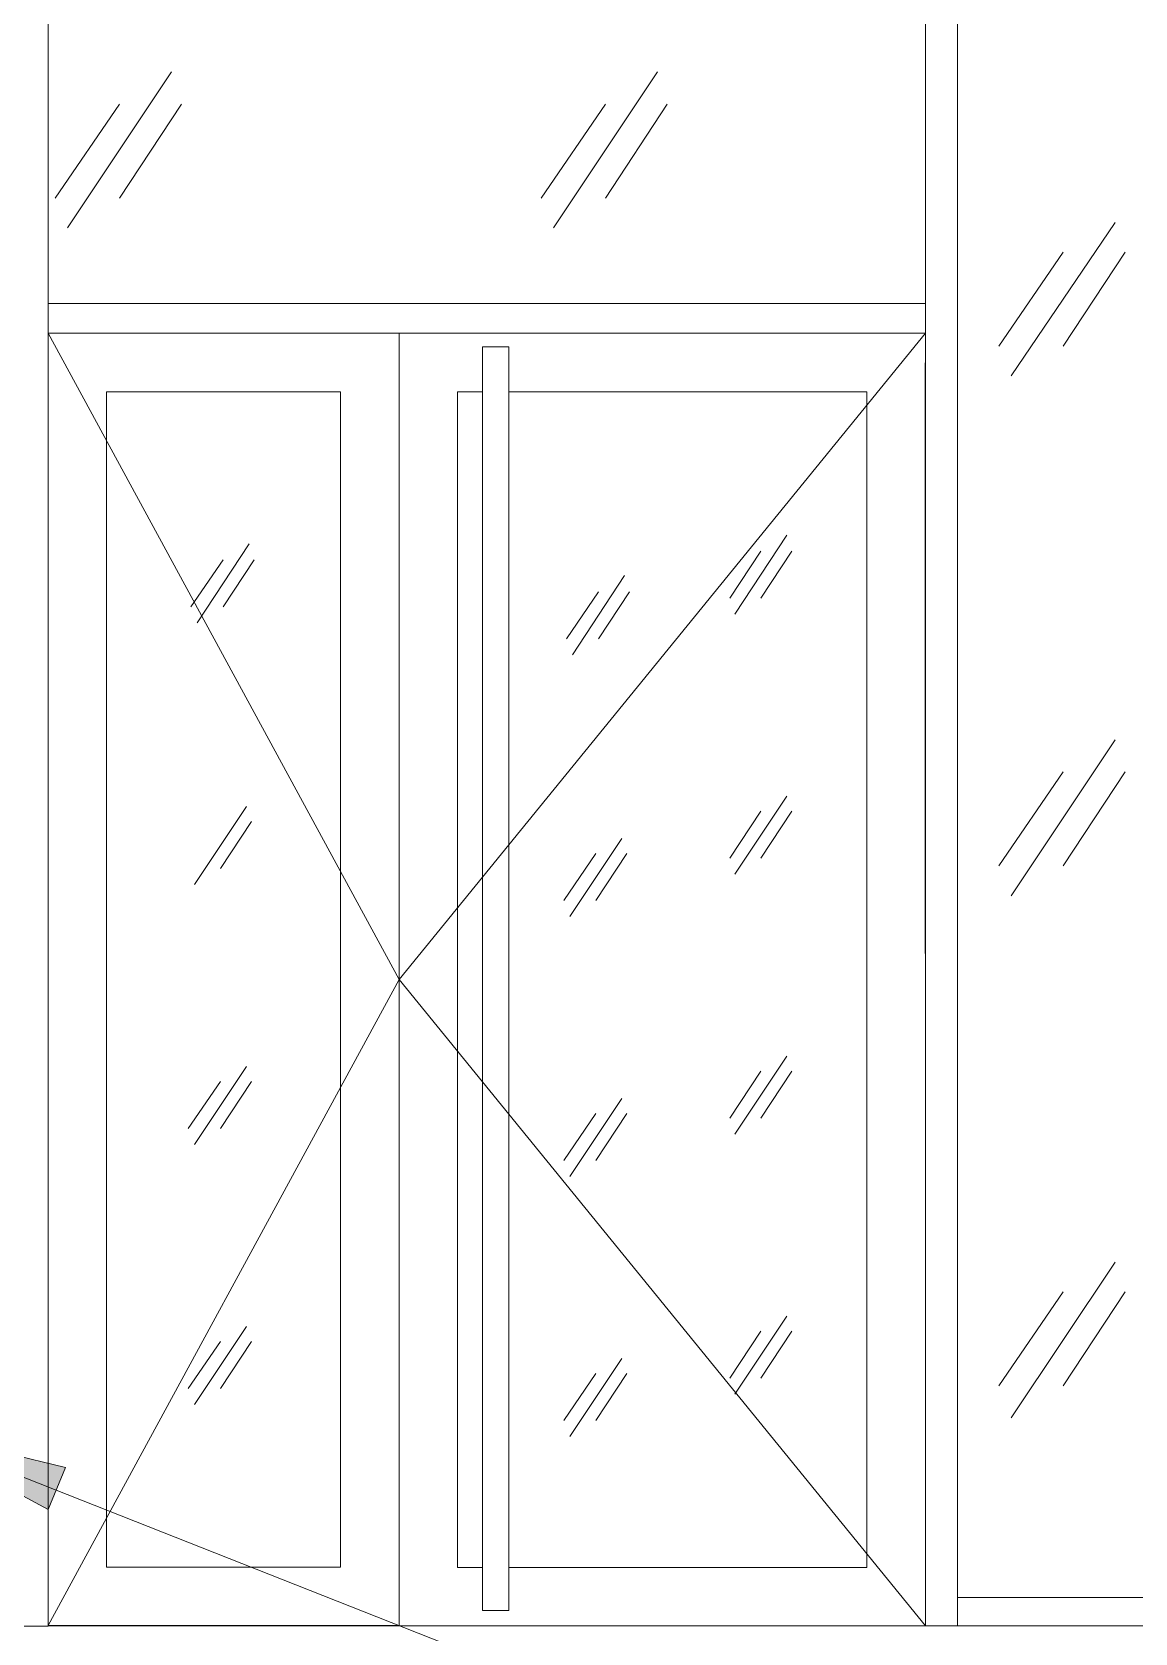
# Model space of a CAD drawing. Header units: millimetres. Extents: x 504091 to 2165846, y 135022 to 442887.
# Drawn here: x 1036021 to 1037907, y 308712 to 311449 of the extents above; entities that cross this region are included whole.
import ezdxf

# ---------------------------------------------------------------- set-up
doc = ezdxf.new("R2010")
doc.units = ezdxf.units.MM
for name, color, linetype in [('PDF _Аннотация', 7, 'Continuous'), ('PDF _Витраж', 7, 'Continuous'), ('PDF _Двери', 7, 'Continuous'), ('PDF _Линии', 7, 'Continuous'), ('PDF _Панели витража', 7, 'Continuous'), ('PDF _Размеры-50', 7, 'Continuous')]:
    doc.layers.add(name, color=color, linetype=linetype)

msp = doc.modelspace()

# ---------------------------------------------------------------- hatches: boundary and pattern name
at = {"layer": 'PDF _Аннотация', "transparency": 33554687}
msp.add_hatch(color=256, dxfattribs=at).paths.add_polyline_path([(1036078.3676, 308994.9655), (1035782.0852, 309066.9198), (1035917.5285, 308994.9655), (1036048.7393, 308923.0112)])

# ---------------------------------------------------------------- linework, layer by layer
at = {"layer": 'PDF _Аннотация', "lineweight": 9}
msp.add_lwpolyline([(1035782.0852, 309066.9198), (1036048.7393, 308923.0112), (1036078.3676, 308994.9655)], close=True, dxfattribs=at)
msp.add_lwpolyline([(1035782.0852, 309066.9198), (1041652.7097, 306747.4517), (1042439.9745, 306747.4517), (1041652.7097, 306747.4517), (1041663.4176, 308534.0829)], dxfattribs=at)
at = {"layer": 'PDF _Витраж', "lineweight": 9}
for points in [[(1036048.4523, 312144.0244), (1036048.4523, 308723.6171), (1035993.3384, 308723.6171), (1035993.3384, 310951.2895), (1035993.3384, 312041.3662), (1035993.3384, 312144.5139)], [(1037872.9925, 312015.4769), (1037603.4523, 312015.4769), (1037603.4523, 312064.1599), (1037603.4523, 308724.0787), (1037548.4523, 308724.0787), (1037548.4523, 312064.1599), (1037548.4523, 312013.9699), (1036048.4523, 312015.3347)], [(1037974.5751, 308724.0787), (1037603.4523, 308724.0787), (1037603.4523, 308772.7617), (1037974.5751, 308772.7617)]]:
    msp.add_lwpolyline(points, dxfattribs=at)
for points in [[(1036048.4523, 310985.1267), (1036048.4523, 310934.327), (1037548.4523, 310934.327), (1037548.4523, 310985.1267)], [(1036548.4523, 310834.327), (1036148.4523, 310834.327), (1036148.4523, 308824.5403), (1036548.4523, 308824.5403)]]:
    msp.add_lwpolyline(points, close=True, dxfattribs=at)
at = {"layer": 'PDF _Двери', "lineweight": 9}
for points in [[(1036048.4523, 310934.327), (1036648.4523, 309829.4337), (1036048.4523, 308724.5403)], [(1037548.4523, 310934.327), (1036648.4523, 309829.4337), (1037548.4523, 308724.0787)], [(1036791.1889, 310834.327), (1036748.4523, 310834.327), (1036748.4523, 308824.0787), (1036791.1889, 308824.0787)], [(1036836.3122, 308824.0787), (1037448.4523, 308824.0787), (1037448.4523, 310834.327), (1036836.3122, 310834.327)], [(1037311.5097, 310589.3), (1037222.6103, 310453.8342)], [(1036392.1274, 310574.5513), (1036303.2279, 310439.0855)], [(1037267.06, 310561.7835), (1037214.1436, 310481.3507)], [(1037319.9763, 310561.7835), (1037267.06, 310481.3507)], [(1036347.6777, 310547.0348), (1036292.6447, 310466.602)], [(1036400.594, 310547.0348), (1036347.6777, 310466.602)], [(1037034.0644, 310519.8792), (1036945.1649, 310384.4133)], [(1036989.6146, 310492.3627), (1036934.5816, 310411.9298)], [(1037042.531, 310492.3627), (1036989.6146, 310411.9298)], [(1036387.6727, 310124.932), (1036298.7732, 309991.5828)], [(1037267.06, 310117.2862), (1037214.1436, 310036.8534)], [(1037311.5097, 310142.6861), (1037222.6103, 310009.3369)], [(1037319.9763, 310117.2862), (1037267.06, 310036.8534)], [(1036396.1393, 310099.5322), (1036343.223, 310019.0993)], [(1037029.6097, 310070.2599), (1036940.7102, 309936.9107)], [(1036985.1599, 310044.86), (1036930.1269, 309964.4272)], [(1037038.0763, 310044.86), (1036985.1599, 309964.4272)], [(1036387.6727, 309680.4347), (1036298.7732, 309547.0855)], [(1037311.5097, 309698.1888), (1037222.6103, 309564.8396)], [(1036343.223, 309655.0348), (1036288.19, 309574.602)], [(1036396.1393, 309655.0348), (1036343.223, 309574.602)], [(1037267.06, 309672.7889), (1037214.1436, 309592.3561)], [(1037319.9763, 309672.7889), (1037267.06, 309592.3561)], [(1037029.6097, 309625.7625), (1036940.7102, 309492.4134)], [(1036985.1599, 309600.3627), (1036930.1269, 309519.9299)], [(1037038.0763, 309600.3627), (1036985.1599, 309519.9299)], [(1037311.5097, 309253.6914), (1037222.6103, 309120.3422)], [(1036387.6727, 309235.9374), (1036298.7732, 309102.5882)], [(1037267.06, 309228.2916), (1037214.1436, 309147.8587)], [(1037319.9763, 309228.2916), (1037267.06, 309147.8587)], [(1036343.223, 309210.5375), (1036288.19, 309130.1047)], [(1036396.1393, 309210.5375), (1036343.223, 309130.1047)], [(1037029.6097, 309181.2652), (1036940.7102, 309047.916)], [(1036985.1599, 309155.8654), (1036930.1269, 309075.4325)], [(1037038.0763, 309155.8654), (1036985.1599, 309075.4325)]]:
    msp.add_lwpolyline(points, dxfattribs=at)
msp.add_lwpolyline([(1037548.4523, 310934.327), (1036648.4523, 310934.327), (1036648.4523, 308724.0787), (1037548.4523, 308724.0787)], close=True, dxfattribs=at)
at = {"layer": 'PDF _Линии', "lineweight": 9}
msp.add_lwpolyline([(1036791.1889, 310911.0403), (1036836.3122, 310911.0403), (1036836.3122, 308750.3704), (1036791.1889, 308750.3704)], close=True, dxfattribs=at)
at = {"layer": 'PDF _Панели витража', "lineweight": 9}
for points in [[(1036259.33, 311381.1278), (1036081.5606, 311114.4736)], [(1037090.208, 311381.1278), (1036912.4386, 311114.4736)], [(1036170.4453, 311326.1039), (1036060.3975, 311165.2649)], [(1036276.2604, 311326.1039), (1036170.4453, 311165.2649)], [(1037001.3233, 311326.1039), (1036891.2755, 311165.2649)], [(1037107.1384, 311326.1039), (1037001.3233, 311165.2649)], [(1037872.9925, 311123.9663), (1037695.2231, 310861.5448)], [(1037784.1078, 311073.1751), (1037674.0601, 310912.336)], [(1037889.923, 311073.1751), (1037784.1078, 310912.336)], [(1037872.9925, 310239.3517), (1037695.2231, 309972.6975)], [(1037784.1078, 310184.3278), (1037674.0601, 310023.4888)], [(1037889.923, 310184.3278), (1037784.1078, 310023.4888)], [(1037872.9925, 309346.2718), (1037695.2231, 309079.6176)], [(1037784.1078, 309295.4805), (1037674.0601, 309134.6415)], [(1037889.923, 309295.4805), (1037784.1078, 309134.6415)]]:
    msp.add_lwpolyline(points, dxfattribs=at)
at = {"layer": 'PDF _Размеры-50'}
for points in [[(1037548.4523, 309873.8834), (1037548.4523, 309950.0829), (1037548.4523, 310883.5273)], [(1036648.4523, 308724.0787), (1036241.4685, 308724.0787), (1036048.4523, 308724.0787)]]:
    msp.add_lwpolyline(points, dxfattribs=at)

doc.saveas('drawing.dxf')
